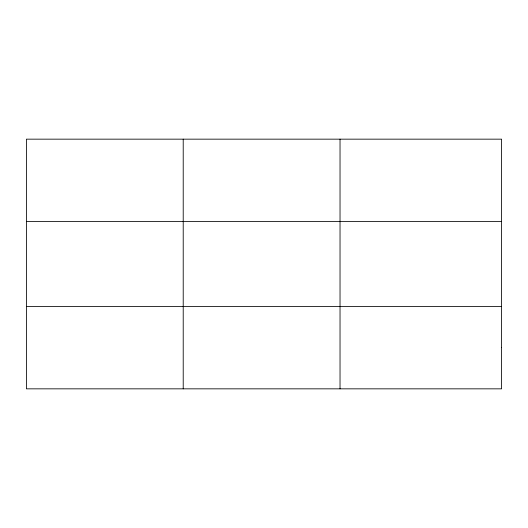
<?xml version="1.0" encoding="UTF-8"?>
<svg xmlns="http://www.w3.org/2000/svg" width="528" height="528" viewBox="0 0 528 528"><rect width="100%" height="100%" fill="white"/><g stroke="black" fill="none" stroke-linecap="round" stroke-linejoin="round"><path stroke-width="0.79" d="M183.216 388.839L183.216 139.161M340.032 388.839L340.032 139.161M26.4 221.555L501.6 221.555M26.4 306.445L501.6 306.445M501.6 347.642L501.6 388.839L26.4 388.839L26.4 139.161L501.6 139.161L501.6 347.642"/></g></svg>
